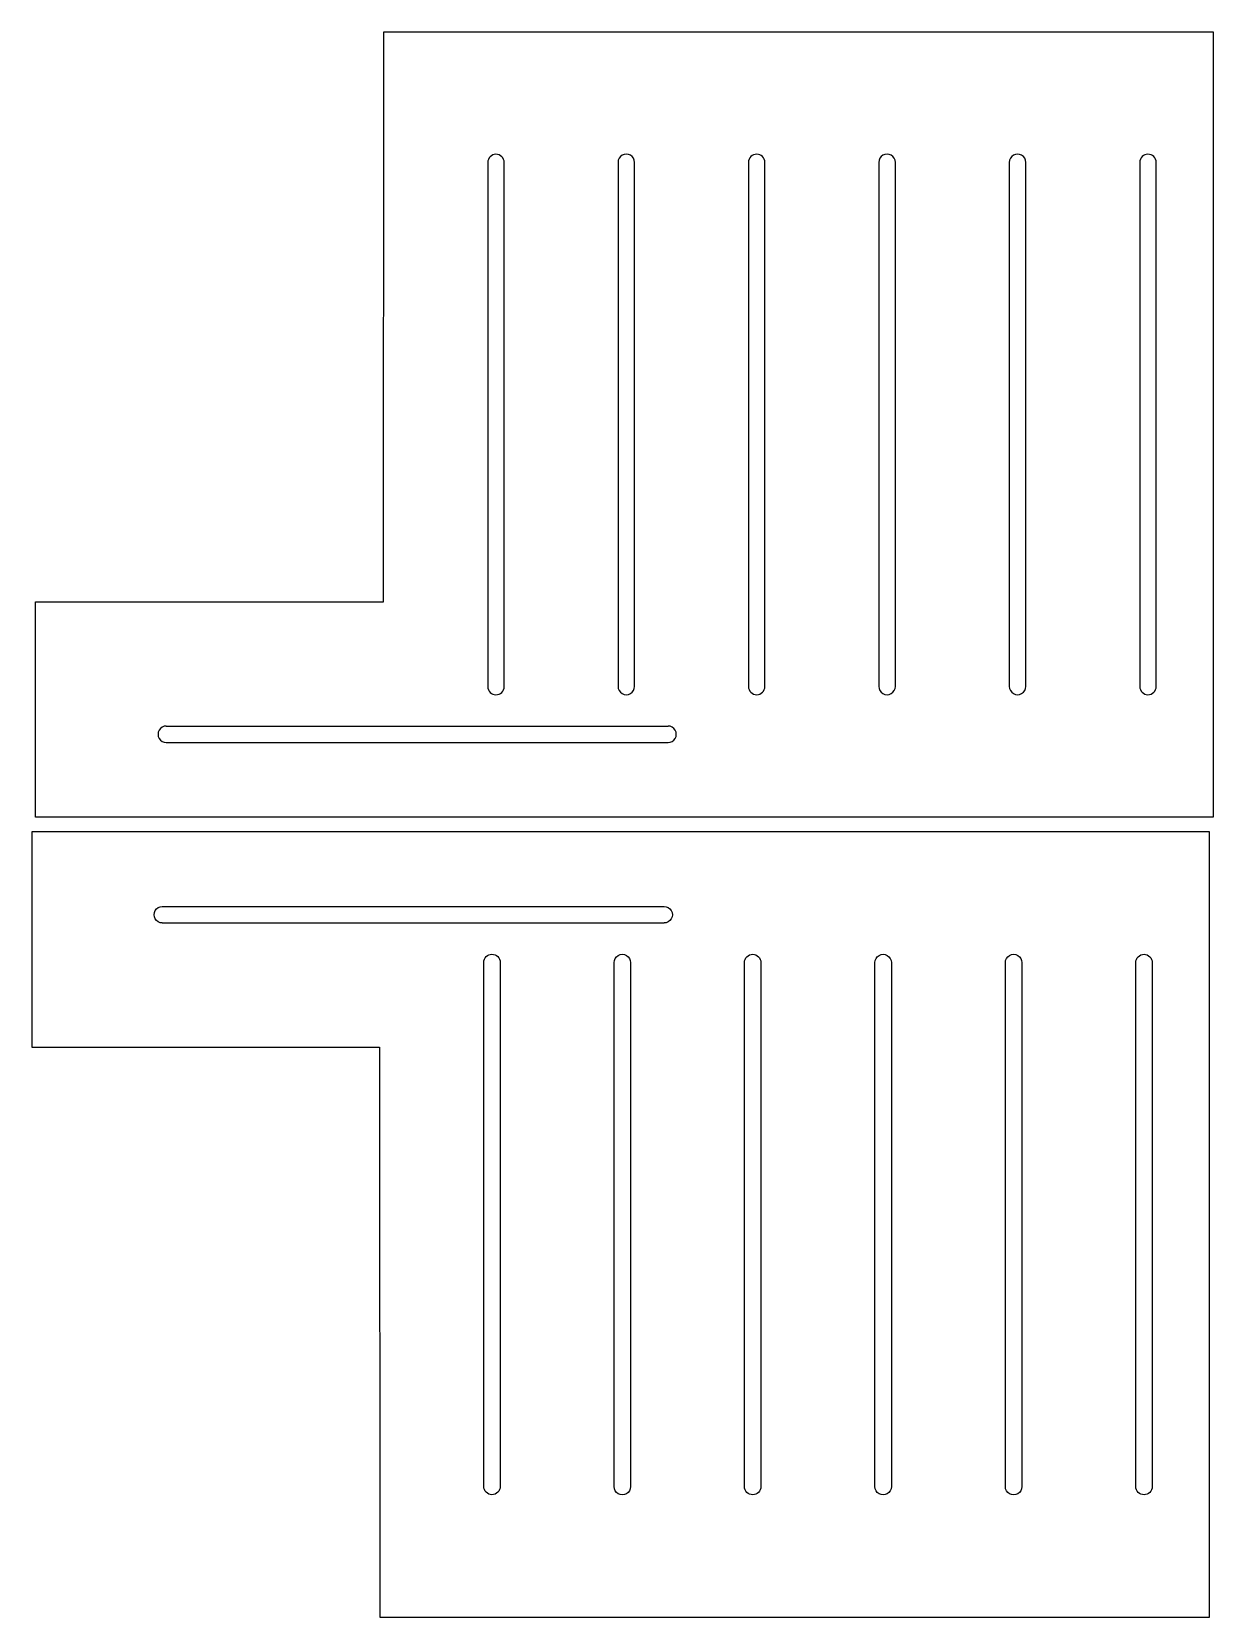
# Model space of a CAD drawing. Header units: millimetres. Extents: x 33 to 205, y 64 to 295.
import ezdxf

# ---------------------------------------------------------------- set-up
doc = ezdxf.new("R2010")
doc.units = ezdxf.units.MM
doc.layers.add('Layer_1', color=7, linetype='CONTINUOUS')

msp = doc.modelspace()

# ---------------------------------------------------------------- linework, layer by layer
at = {"layer": 'Layer_1', "color": 1}
for points in [[(204.799528, 294.807549), (204.799528, 180.457422), (33.249679, 180.457422), (33.249679, 211.807862), (83.917905, 211.789341), (83.949655, 294.807549)], [(204.221928, 63.951451), (204.221928, 178.301578), (32.672079, 178.301578), (32.672079, 146.951138), (83.340305, 146.969659), (83.372055, 63.951451)]]:
    msp.add_lwpolyline(points, close=True, dxfattribs=at)
for points in [[(99.099678, 275.757573), (99.099678, 199.459773)], [(101.49971, 199.459773), (101.49971, 275.757573)], [(118.08245, 275.77874), (118.08245, 199.478294)], [(120.482482, 199.478294), (120.482482, 275.77874)], [(137.08242, 275.77874), (137.08242, 199.478294)], [(139.482452, 199.478294), (139.482452, 275.77874)], [(156.082389, 275.77874), (156.082389, 199.478294)], [(158.482422, 199.478294), (158.482422, 275.77874)], [(175.082359, 275.77874), (175.082359, 199.478294)], [(177.482392, 199.478294), (177.482392, 275.77874)], [(194.082329, 275.77874), (194.082329, 199.478294)], [(196.482361, 199.478294), (196.482361, 275.77874)], [(52.274572, 193.718322), (125.374622, 193.718322)], [(52.274572, 191.318554), (125.374622, 191.318554)], [(51.696972, 167.440446), (124.797022, 167.440446)], [(51.696972, 165.040678), (124.797022, 165.040678)], [(98.522078, 83.001427), (98.522078, 159.299227)], [(100.92211, 159.299227), (100.92211, 83.001427)], [(117.50485, 82.98026), (117.50485, 159.280706)], [(119.904882, 159.280706), (119.904882, 82.98026)], [(136.50482, 82.98026), (136.50482, 159.280706)], [(138.904852, 159.280706), (138.904852, 82.98026)], [(155.504789, 82.98026), (155.504789, 159.280706)], [(157.904822, 159.280706), (157.904822, 82.98026)], [(174.504759, 82.98026), (174.504759, 159.280706)], [(176.904792, 159.280706), (176.904792, 82.98026)], [(193.504729, 82.98026), (193.504729, 159.280706)], [(195.904761, 159.280706), (195.904761, 82.98026)]]:
    msp.add_lwpolyline(points, dxfattribs=at)
for points in [[(119.882358, 276.817652), (119.511077, 277.032011), (119.05364, 277.032011), (118.682359, 276.817652)], [(157.882311, 276.817652), (157.51103, 277.032011), (157.053593, 277.032011), (156.682312, 276.817652)], [(176.882286, 276.817652), (176.511005, 277.032011), (176.053568, 277.032011), (175.682287, 276.817652)], [(100.299591, 276.957038), (99.637389, 276.957038), (99.100355, 276.420621), (99.099593, 275.75842)], [(101.499589, 275.75842), (101.498827, 276.420621), (100.961793, 276.957038), (100.299591, 276.957038)], [(118.682359, 276.817652), (118.311078, 276.603293), (118.08236, 276.207141), (118.08236, 275.778422)], [(120.482358, 275.778422), (120.482358, 276.207141), (120.253639, 276.603293), (119.882358, 276.817652)], [(138.282335, 276.977041), (137.620133, 276.977041), (137.083099, 276.440624), (137.082338, 275.778422)], [(139.482333, 275.778422), (139.481571, 276.440624), (138.944537, 276.977041), (138.282335, 276.977041)], [(156.682312, 276.817652), (156.311031, 276.603293), (156.082313, 276.207141), (156.082313, 275.778422)], [(158.482311, 275.778422), (158.482311, 276.207141), (158.253592, 276.603293), (157.882311, 276.817652)], [(175.682287, 276.817652), (175.311006, 276.603293), (175.082288, 276.207141), (175.082288, 275.778422)], [(177.482286, 275.778422), (177.482286, 276.207141), (177.253567, 276.603293), (176.882286, 276.817652)], [(195.282263, 276.977041), (194.620061, 276.977041), (194.083027, 276.440624), (194.082266, 275.778422)], [(196.482261, 275.778422), (196.481499, 276.440624), (195.944465, 276.977041), (195.282263, 276.977041)], [(99.099593, 199.45853), (99.100355, 198.796328), (99.637389, 198.259912), (100.299591, 198.259912)], [(100.299591, 198.259912), (100.961793, 198.259912), (101.498827, 198.796328), (101.499589, 199.45853)], [(118.08236, 199.478532), (118.08236, 199.049814), (118.311078, 198.653662), (118.682359, 198.439303)], [(119.882358, 198.439303), (120.253639, 198.653662), (120.482358, 199.049814), (120.482358, 199.478532)], [(137.082338, 199.478532), (137.083099, 198.816331), (137.620133, 198.279914), (138.282335, 198.279914)], [(138.282335, 198.279914), (138.944537, 198.279914), (139.481571, 198.816331), (139.482333, 199.478532)], [(156.082313, 199.478532), (156.082313, 199.049814), (156.311031, 198.653662), (156.682312, 198.439303)], [(157.882311, 198.439303), (158.253592, 198.653662), (158.482311, 199.049814), (158.482311, 199.478532)], [(175.082288, 199.478532), (175.082288, 199.049814), (175.311006, 198.653662), (175.682287, 198.439303)], [(176.882286, 198.439303), (177.253567, 198.653662), (177.482286, 199.049814), (177.482286, 199.478532)], [(194.082266, 199.478532), (194.083027, 198.816331), (194.620061, 198.279914), (195.282263, 198.279914)], [(195.282263, 198.279914), (195.944465, 198.279914), (196.481499, 198.816331), (196.482261, 199.478532)], [(118.682359, 198.439303), (119.05364, 198.224944), (119.511077, 198.224944), (119.882358, 198.439303)], [(156.682312, 198.439303), (157.053593, 198.224944), (157.51103, 198.224944), (157.882311, 198.439303)], [(175.682287, 198.439303), (176.053568, 198.224944), (176.511005, 198.224944), (176.882286, 198.439303)], [(51.235368, 193.118532), (51.021008, 192.74725), (51.021008, 192.289812), (51.235368, 191.91853)], [(52.274601, 193.718534), (51.845882, 193.718534), (51.449728, 193.489815), (51.235368, 193.118532)], [(51.235368, 191.91853), (51.449728, 191.547247), (51.845882, 191.318528), (52.274601, 191.318528)], [(126.413744, 193.118532), (126.199384, 193.489815), (125.803231, 193.718534), (125.374511, 193.718534)], [(125.374511, 191.318528), (125.803231, 191.318528), (126.199384, 191.547247), (126.413744, 191.91853)], [(126.413744, 191.91853), (126.628104, 192.289812), (126.628104, 192.74725), (126.413744, 193.118532)], [(50.657768, 165.640468), (50.443408, 166.01175), (50.443408, 166.469188), (50.657768, 166.84047)], [(50.657768, 166.84047), (50.872128, 167.211753), (51.268282, 167.440472), (51.697001, 167.440472)], [(124.796911, 167.440472), (125.225631, 167.440472), (125.621784, 167.211753), (125.836144, 166.84047)], [(125.836144, 166.84047), (126.050504, 166.469188), (126.050504, 166.01175), (125.836144, 165.640468)], [(51.697001, 165.040466), (51.268282, 165.040466), (50.872128, 165.269185), (50.657768, 165.640468)], [(125.836144, 165.640468), (125.621784, 165.269185), (125.225631, 165.040466), (124.796911, 165.040466)], [(98.521993, 159.30047), (98.522755, 159.962672), (99.059789, 160.499088), (99.721991, 160.499088)], [(99.721991, 160.499088), (100.384193, 160.499088), (100.921227, 159.962672), (100.921989, 159.30047)], [(117.50476, 159.280468), (117.50476, 159.709186), (117.733478, 160.105338), (118.104759, 160.319697)], [(118.104759, 160.319697), (118.47604, 160.534056), (118.933477, 160.534056), (119.304758, 160.319697)], [(119.304758, 160.319697), (119.676039, 160.105338), (119.904758, 159.709186), (119.904758, 159.280468)], [(136.504738, 159.280468), (136.505499, 159.942669), (137.042533, 160.479086), (137.704735, 160.479086)], [(137.704735, 160.479086), (138.366937, 160.479086), (138.903971, 159.942669), (138.904733, 159.280468)], [(155.504713, 159.280468), (155.504713, 159.709186), (155.733431, 160.105338), (156.104712, 160.319697)], [(156.104712, 160.319697), (156.475993, 160.534056), (156.93343, 160.534056), (157.304711, 160.319697)], [(157.304711, 160.319697), (157.675992, 160.105338), (157.904711, 159.709186), (157.904711, 159.280468)], [(174.504688, 159.280468), (174.504688, 159.709186), (174.733406, 160.105338), (175.104687, 160.319697)], [(175.104687, 160.319697), (175.475968, 160.534056), (175.933405, 160.534056), (176.304686, 160.319697)], [(176.304686, 160.319697), (176.675967, 160.105338), (176.904686, 159.709186), (176.904686, 159.280468)], [(193.504666, 159.280468), (193.505427, 159.942669), (194.042461, 160.479086), (194.704663, 160.479086)], [(194.704663, 160.479086), (195.366865, 160.479086), (195.903899, 159.942669), (195.904661, 159.280468)], [(99.721991, 81.801962), (99.059789, 81.801962), (98.522755, 82.338379), (98.521993, 83.00058)], [(100.921989, 83.00058), (100.921227, 82.338379), (100.384193, 81.801962), (99.721991, 81.801962)], [(118.104759, 81.941348), (117.733478, 82.155707), (117.50476, 82.551859), (117.50476, 82.980578)], [(119.304758, 81.941348), (118.933477, 81.726989), (118.47604, 81.726989), (118.104759, 81.941348)], [(119.904758, 82.980578), (119.904758, 82.551859), (119.676039, 82.155707), (119.304758, 81.941348)], [(137.704735, 81.781959), (137.042533, 81.781959), (136.505499, 82.318376), (136.504738, 82.980578)], [(138.904733, 82.980578), (138.903971, 82.318376), (138.366937, 81.781959), (137.704735, 81.781959)], [(156.104712, 81.941348), (155.733431, 82.155707), (155.504713, 82.551859), (155.504713, 82.980578)], [(157.304711, 81.941348), (156.93343, 81.726989), (156.475993, 81.726989), (156.104712, 81.941348)], [(157.904711, 82.980578), (157.904711, 82.551859), (157.675992, 82.155707), (157.304711, 81.941348)], [(175.104687, 81.941348), (174.733406, 82.155707), (174.504688, 82.551859), (174.504688, 82.980578)], [(176.304686, 81.941348), (175.933405, 81.726989), (175.475968, 81.726989), (175.104687, 81.941348)], [(176.904686, 82.980578), (176.904686, 82.551859), (176.675967, 82.155707), (176.304686, 81.941348)], [(194.704663, 81.781959), (194.042461, 81.781959), (193.505427, 82.318376), (193.504666, 82.980578)], [(195.904661, 82.980578), (195.903899, 82.318376), (195.366865, 81.781959), (194.704663, 81.781959)]]:
    msp.add_open_spline(points, degree=3, dxfattribs=at)

doc.saveas('drawing.dxf')
